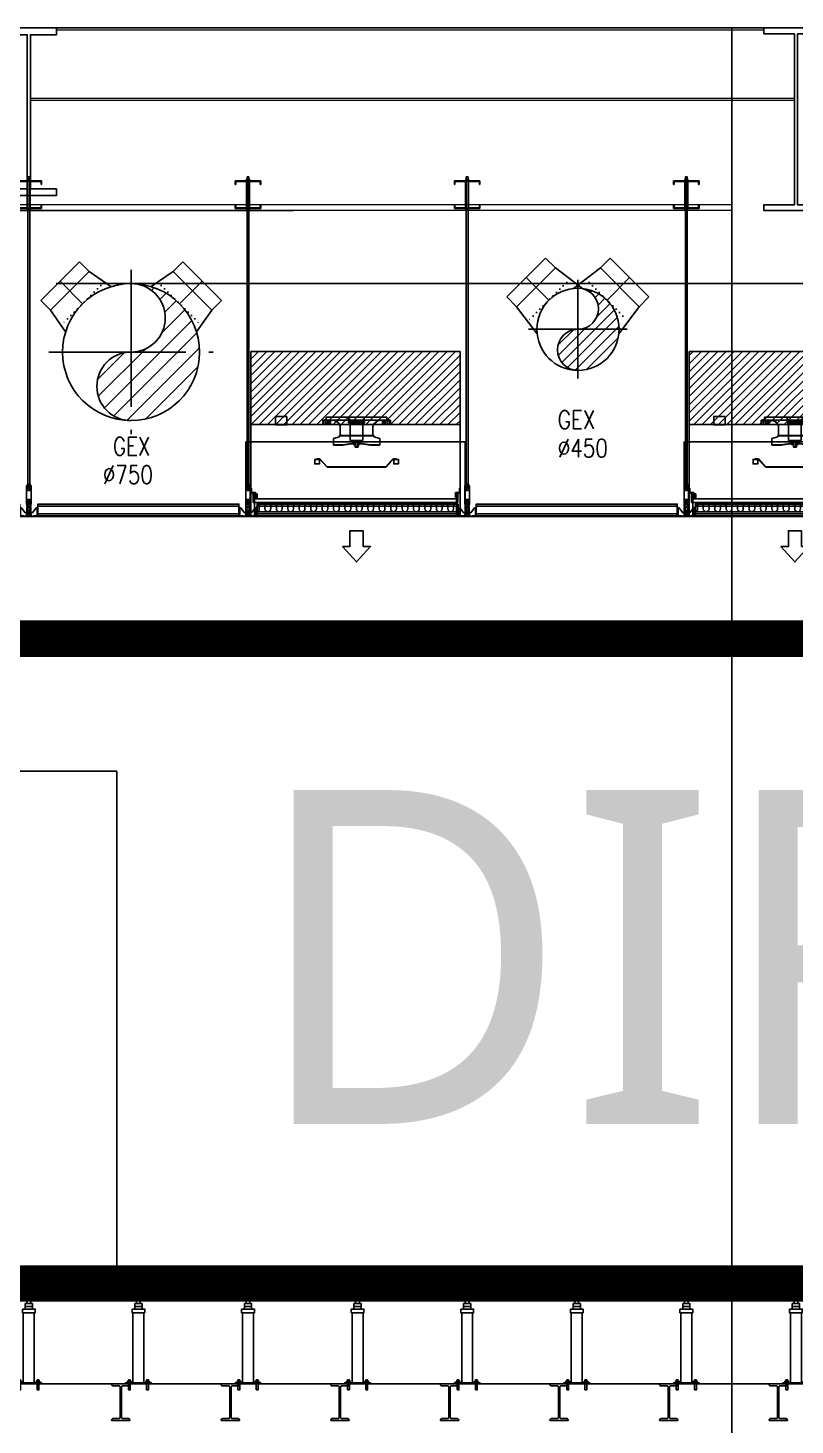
# Model space of a CAD drawing. Extents: x -3080 to 28500, y -1326 to 31609.
# Drawn here: x 20580 to 21000, y 26588 to 27353 of the extents above; entities that cross this region are included whole.
import ezdxf
from ezdxf.enums import TextEntityAlignment as Align
from ezdxf.xclip import XClip

# ---------------------------------------------------------------- set-up
doc = ezdxf.new("R2010")
doc.units = 0
doc.header["$LTSCALE"] = 100
doc.header["$XCLIPFRAME"] = 2
for name, pattern in [('188K-SM-07-F10-MECH-CR PIPE-Y2257103$0$AP6A-SM-08-FR1-001-A_AAS 210916$0$CENTER', [50.8, 31.75, -6.35, 6.35, -6.35]), ('188K-SM-07-F10-MECH-CR PIPE-Y2257103$0$AP6A-SM-08-FR1-001-A_AAS 210916$0$DOT', [0.25, 0, -0.25]), ('188K-SM-07-F10-MECH-CR PIPE-Y2257103$0$AP7P1-SM-08-FNN-300-ARCH-A(6.5)-Y2242201$0$AP6B-SM-08-FNN-300-1.5-ARCH(管橋)-Y2221203$0$14P7-Xfa-Sec-D$0$HIDDEN2', [0.1875, 0.125, -0.0625]), ('188K-SM-07-F10-MECH-CR PIPE-Y2257103$0$CENTER2', [1.125, 0.75, -0.125, 0.125, -0.125]), ('188K-SM-07-F10-MECH-CR PIPE-Y2257103$0$X-S-FAB_SL ALL$0$HIDDEN', [0.4, 0.3, -0.1]), ('188K-SM-07-F10-MECH-CR PIPE-Y2257103$0$X-S-FAB_SL ALL$0$Wipeout_Contour', [1, 0, -1])]:
    doc.linetypes.add(name, pattern=pattern)
for name, color, linetype in [('0-xref', 8, 'Continuous'), ('188K-SM-07-F10-MECH-CR PIPE-Y2257103$0$0-BG', 6, 'Continuous'), ('188K-SM-07-F10-MECH-CR PIPE-Y2257103$0$0-CF-AAS-GEX', 5, 'Continuous'), ('188K-SM-07-F10-MECH-CR PIPE-Y2257103$0$0-CF-BABY 位', 2, 'Continuous'), ('188K-SM-07-F10-MECH-CR PIPE-Y2257103$0$0-dim', 7, 'Continuous'), ('188K-SM-07-F10-MECH-CR PIPE-Y2257103$0$0-FFU', 150, 'Continuous'), ('188K-SM-07-F10-MECH-CR PIPE-Y2257103$0$0-FIRE', 1, 'Continuous'), ('188K-SM-07-F10-MECH-CR PIPE-Y2257103$0$AP2C-SM-08-FNN-340-A(N)-SMP$0$18P2-SM-08-FNN-320-A(9)-20190318-JEN$0$SM-08-FNN-300-A(9)-JEN$0$15P6-SM-08-FNN-320-A(10)-UIS-TCM$0$15P6-SM-08-FNN-320-A(10)-UIS-TCM$0$15P6-SM-08-FNN-320-A(10)-UIS-TCM$0$15P6-SM-08-FNN-320-A(10)-UIS-TCM$0$15P6-SM-08-FNN-320-A(10)-UIS-TCM$0$0-IE-SECTION', 1, 'Continuous'), ('188K-SM-07-F10-MECH-CR PIPE-Y2257103$0$AP6A-SM-08-FR1-001-A_AAS 210916$0$0-Block Center-Line', 1, '188K-SM-07-F10-MECH-CR PIPE-Y2257103$0$AP6A-SM-08-FR1-001-A_AAS 210916$0$CENTER'), ('188K-SM-07-F10-MECH-CR PIPE-Y2257103$0$AP6A-SM-08-FR1-001-A_AAS 210916$0$0-Block Support-Line', 7, '188K-SM-07-F10-MECH-CR PIPE-Y2257103$0$AP6A-SM-08-FR1-001-A_AAS 210916$0$DOT'), ('188K-SM-07-F10-MECH-CR PIPE-Y2257103$0$AP7P1-SM-08-FNN-300-ARCH-A(6.5)-Y2242201$0$AP6B-SM-07-F45-ARCH-CBracing-Y2221203$0$AP6B-SM-08-FNN-320-8-ARCH-Y2221203$0$K-0-Ceil-Hand', 2, 'Continuous'), ('188K-SM-07-F10-MECH-CR PIPE-Y2257103$0$AP7P1-SM-08-FNN-300-ARCH-A(6.5)-Y2242201$0$AP6B-SM-07-F45-ARCH-CBracing-Y2221203$0$AP6B-SM-08-FNN-320-8-ARCH-Y2221203$0$K-A-SEC-150x65x20', 3, 'Continuous'), ('188K-SM-07-F10-MECH-CR PIPE-Y2257103$0$AP7P1-SM-08-FNN-300-ARCH-A(6.5)-Y2242201$0$K-0-Ceiling Grid', 1, 'Continuous'), ('188K-SM-07-F10-MECH-CR PIPE-Y2257103$0$Block Center-Line', 1, '188K-SM-07-F10-MECH-CR PIPE-Y2257103$0$CENTER2'), ('188K-SM-07-F10-MECH-CR PIPE-Y2257103$0$Raised Floor', 1, 'Continuous'), ('188K-SM-07-F10-MECH-CR PIPE-Y2257103$0$X-S-FAB_SL ALL$0$ASP_1', 1, 'Continuous'), ('188K-SM-07-F10-MECH-CR PIPE-Y2257103$0$X-S-FAB_SL ALL$0$ASP_3', 3, 'Continuous'), ('188K-SM-07-F10-MECH-CR PIPE-Y2257103$0$X-S-FAB_SL ALL$0$ASP_8', 8, 'Continuous'), ('188K-SM-07-F10-MECH-CR PIPE-Y2257103$0$X-S-FAB_SL ALL$0$BEAM-S', 2, 'Continuous'), ('188K-SM-07-F10-MECH-CR PIPE-Y2257103$0$X-S-FAB_SL ALL$0$Hattch', 7, 'Continuous'), ('188K-SM-07-F10-MECH-CR PIPE-Y2257103$0$X-S-FAB_SL ALL$0$HID(UP)', 5, '188K-SM-07-F10-MECH-CR PIPE-Y2257103$0$X-S-FAB_SL ALL$0$HIDDEN'), ('188K-SM-07-F10-MECH-CR PIPE-Y2257103$0$X-S-FAB_SL ALL$0$S-BEAM', 7, 'Continuous'), ('188K-SM-07-F10-MECH-CR PIPE-Y2257103$0$X-S-FAB_SL ALL$0$WALL-RC', 1, 'Continuous')]:
    doc.layers.add(name, color=color, linetype=linetype)
doc.styles.add('188K-SM-07-F10-MECH-CR PIPE-Y2257103$0$AP2C-SM-08-FNN-340-A(N)-SMP$0$18P2-SM-08-FNN-320-A(9)-20190318-JEN$0$SM-08-FNN-300-A(9)-JEN$0$15P6-SM-08-FNN-320-A(10)-UIS-TCM$0$15P6-SM-08-FNN-320-A(10)-UIS-TCM$0$15P6-SM-08-FNN-320-A(10)-UIS-TCM$0$15P6-SM-08-FNN-320-A(10)-UIS-TCM$0$15P6-SM-08-FNN-320-A(10)-UIS-TCM$0$15P6-SM-08-FNN-320-A(10)-UIS-TCM$0$15P6-SM-08-FNN-320-A(10)-UIS-TCM$0$SM-08-FNN-160-0_TOOL(S)$0$ROMANS', font='romans__.ttf')
doc.styles.add('188K-SM-07-F10-MECH-CR PIPE-Y2257103$0$Standard', font='', dxfattribs={"width": 0.8})
doc.styles.add('188K-SM-07-F10-MECH-CR PIPE-Y2257103$0$T0', font='simplex.shx', dxfattribs={"width": 0.8, "bigfont": 'chineset.shx'})
doc.styles.get('188K-SM-07-F10-MECH-CR PIPE-Y2257103$0$Standard').set_extended_font_data('Microsoft JhengHei')

# ---------------------------------------------------------------- blocks, each defined once
blk = doc.blocks.new('*U1514')
for p, q in [((-150, 325), (-150, 400)), ((-150, 400), (150, 400)), ((150, 325), (150, 400)), ((-175.4, 140.9), (-150, 325)), ((-150, 325), (150, 325)), ((175.4, 140.9), (150, 325))]:
    blk.add_line(p, q)
blk.add_circle((0, 0), 225)
at = {"layer": '188K-SM-07-F10-MECH-CR PIPE-Y2257103$0$AP6A-SM-08-FR1-001-A_AAS 210916$0$0-Block Center-Line'}
blk.add_line((0, 225), (0, 400), dxfattribs=at)
at = {"layer": '188K-SM-07-F10-MECH-CR PIPE-Y2257103$0$AP6A-SM-08-FR1-001-A_AAS 210916$0$0-Block Support-Line'}
blk.add_line((-163.8, 225), (163.8, 225), dxfattribs=at)
blk = doc.blocks.new('*U1515')
h = blk.add_hatch()
h.set_pattern_fill('ANSI31', color=256, scale=1.2857, style=0)
h.paths.add_polyline_path([(0, 0, 1), (0, 22.5, 0.414214), (-22.5, 0, 0.414214), (0, -22.5, -1)])
blk.add_circle((0, 0), 22.5)
for centre, start, end in [((0, 11.25), 270, 90), ((0, -11.25), 90, 270)]:
    blk.add_arc(centre, 11.25, start, end)
at = {"layer": '188K-SM-07-F10-MECH-CR PIPE-Y2257103$0$Block Center-Line'}
for p, q in [((0, -27), (0, 27)), ((27, 0), (-27, 0))]:
    blk.add_line(p, q, dxfattribs=at)
blk = doc.blocks.new('*U1584')
for p, q in [((-150, 475), (-150, 550)), ((-150, 550), (150, 550)), ((150, 475), (150, 550)), ((-175.4, 331.5), (-150, 475)), ((-150, 475), (150, 475)), ((175.4, 331.5), (150, 475))]:
    blk.add_line(p, q)
blk.add_circle((0, 0), 375)
at = {"layer": '188K-SM-07-F10-MECH-CR PIPE-Y2257103$0$AP6A-SM-08-FR1-001-A_AAS 210916$0$0-Block Center-Line'}
blk.add_line((0, 375), (0, 550), dxfattribs=at)
at = {"layer": '188K-SM-07-F10-MECH-CR PIPE-Y2257103$0$AP6A-SM-08-FR1-001-A_AAS 210916$0$0-Block Support-Line'}
blk.add_line((-167.7, 375), (167.7, 375), dxfattribs=at)
blk = doc.blocks.new('*U1586')
h = blk.add_hatch()
h.set_pattern_fill('ANSI31', color=256, scale=2.143, style=0)
h.paths.add_polyline_path([(0, 0, 1), (0, 37.5, 0.414214), (-37.5, 0, 0.414214), (0, -37.5, -1)])
blk.add_circle((0, 0), 37.5)
for centre, start, end in [((0, 18.75), 270, 90), ((0, -18.75), 90, 270)]:
    blk.add_arc(centre, 18.75, start, end)
at = {"layer": '188K-SM-07-F10-MECH-CR PIPE-Y2257103$0$Block Center-Line'}
for p, q in [((0, -45), (0, 45)), ((45, 0), (-45, 0))]:
    blk.add_line(p, q, dxfattribs=at)
blk = doc.blocks.new('*U1585')
for p, q in [((-150, 475), (-150, 550)), ((-150, 550), (150, 550)), ((150, 475), (150, 550)), ((-175.4, 331.5), (-150, 475)), ((-150, 475), (150, 475)), ((175.4, 331.5), (150, 475))]:
    blk.add_line(p, q)
blk.add_circle((0, 0), 375)
at = {"layer": '188K-SM-07-F10-MECH-CR PIPE-Y2257103$0$AP6A-SM-08-FR1-001-A_AAS 210916$0$0-Block Center-Line'}
blk.add_line((0, 375), (0, 550), dxfattribs=at)
at = {"layer": '188K-SM-07-F10-MECH-CR PIPE-Y2257103$0$AP6A-SM-08-FR1-001-A_AAS 210916$0$0-Block Support-Line'}
blk.add_line((-167.7, 375), (167.7, 375), dxfattribs=at)
blk = doc.blocks.new('188K-SM-07-F10-MECH-CR PIPE-Y2257103$0$TOOL123')
at = {"layer": '188K-SM-07-F10-MECH-CR PIPE-Y2257103$0$0-CF-BABY 位', "const_width": 20}
blk.add_lwpolyline([(20160, -83776.14), (21840, -83776.14), (21840, -84129.23), (20160, -84129.23)], close=True, dxfattribs=at)
at = {"layer": '188K-SM-07-F10-MECH-CR PIPE-Y2257103$0$0-CF-BABY 位', "style": '188K-SM-07-F10-MECH-CR PIPE-Y2257103$0$Standard'}
blk.add_text('DIFF', height=182.805, dxfattribs=at).set_placement((20701.91, -84041.87))
blk = doc.blocks.new('188K-SM-07-F10-MECH-CR PIPE-Y2257103$0$X-S-FAB_SL ALL$0$A$C2e9ab586')
at = {"color": 254, "linetype": '188K-SM-07-F10-MECH-CR PIPE-Y2257103$0$X-S-FAB_SL ALL$0$Wipeout_Contour', "lineweight": 0, "ltscale": 177775.815446}
blk.add_wipeout([(-7511.24, 1306.4), (-7123.89, 1306.4), (-7123.89, 1307.5), (-7511.24, 1307.5)], dxfattribs=at).dxf.layer = '188K-SM-07-F10-MECH-CR PIPE-Y2257103$0$X-S-FAB_SL ALL$0$Hattch'
at = {"color": 254, "linetype": '188K-SM-07-F10-MECH-CR PIPE-Y2257103$0$X-S-FAB_SL ALL$0$Wipeout_Contour', "lineweight": 0, "ltscale": 177016.357634}
blk.add_wipeout([(-7141.39, 1210.7), (-7911.39, 1210.7), (-7911.39, 1207.5), (-7141.39, 1207.5)], dxfattribs=at).dxf.layer = '188K-SM-07-F10-MECH-CR PIPE-Y2257103$0$X-S-FAB_SL ALL$0$Hattch'
at = {"color": 254, "linetype": '188K-SM-07-F10-MECH-CR PIPE-Y2257103$0$X-S-FAB_SL ALL$0$Wipeout_Contour', "lineweight": 0, "ltscale": 531000.499556}
blk.add_wipeout([(-7911.39, 1210.7), (-7141.39, 1210.7), (-7141.39, 1267.9), (-7525.44, 1267.9), (-7525.44, 1219.4), (-7511.24, 1219.4), (-7511.24, 1215.7), (-7541.54, 1215.7), (-7541.54, 1219.4), (-7527.34, 1219.4), (-7527.34, 1267.9), (-7911.39, 1267.9)], dxfattribs=at).dxf.layer = '188K-SM-07-F10-MECH-CR PIPE-Y2257103$0$X-S-FAB_SL ALL$0$Hattch'
at = {"layer": '188K-SM-07-F10-MECH-CR PIPE-Y2257103$0$X-S-FAB_SL ALL$0$S-BEAM', "color": 8, "lineweight": 0}
for p, q in [((-7141.39, 1210.7), (-7911.39, 1210.7)), ((-7141.39, 1207.5), (-7911.39, 1207.5))]:
    blk.add_line(p, q, dxfattribs=at)
at = {"color": 254, "linetype": '188K-SM-07-F10-MECH-CR PIPE-Y2257103$0$X-S-FAB_SL ALL$0$Wipeout_Contour', "lineweight": 0, "ltscale": 355570.468208}
blk.add_wipeout([(-7525.44, 1269), (-7107.34, 1269), (-7107.34, 1304.3), (-7123.89, 1304.3), (-7123.89, 1306.4), (-7511.24, 1306.4), (-7511.24, 1303.8), (-7525.44, 1303.8)], dxfattribs=at).dxf.layer = '188K-SM-07-F10-MECH-CR PIPE-Y2257103$0$X-S-FAB_SL ALL$0$Hattch'
at = {"layer": '188K-SM-07-F10-MECH-CR PIPE-Y2257103$0$X-S-FAB_SL ALL$0$S-BEAM', "color": 8, "lineweight": 0}
blk.add_line((-7511.24, 1306.4), (-7123.89, 1306.4), dxfattribs=at)
at = {"color": 254, "linetype": '188K-SM-07-F10-MECH-CR PIPE-Y2257103$0$X-S-FAB_SL ALL$0$Wipeout_Contour', "lineweight": 0, "ltscale": 177805.615733}
blk.add_wipeout([(-7525.44, 1267.9), (-7107.34, 1267.9), (-7107.34, 1269), (-7525.44, 1269)], dxfattribs=at).dxf.layer = '188K-SM-07-F10-MECH-CR PIPE-Y2257103$0$X-S-FAB_SL ALL$0$Hattch'
at = {"layer": '188K-SM-07-F10-MECH-CR PIPE-Y2257103$0$X-S-FAB_SL ALL$0$S-BEAM', "color": 8, "lineweight": 0}
for p, q in [((-7525.44, 1269), (-7107.34, 1269)), ((-7525.44, 1267.9), (-7107.34, 1267.9))]:
    blk.add_line(p, q, dxfattribs=at)
blk = doc.blocks.new('188K-SM-07-F10-MECH-CR PIPE-Y2257103$0$X-S-FAB_SL ALL$0$steel_100x200')
at = {"color": 6}
blk.add_lwpolyline([(0, 0), (10, 0), (10, 0.3, 0.414214), (9.3, 1), (6.05, 1, -0.414214), (5.35, 1.7), (5.35, 18.3, -0.414214), (6.05, 19), (9.3, 19, 0.414214), (10, 19.7), (10, 20), (0, 20), (0, 19.7, 0.414214), (0.7, 19), (3.95, 19, -0.414214), (4.65, 18.3), (4.65, 1.7, -0.414214), (3.95, 1), (0.7, 1, 0.414214), (0, 0.3)], format="xyb", close=True, dxfattribs=at)
blk = doc.blocks.new('*U1663')
at = {"layer": '188K-SM-07-F10-MECH-CR PIPE-Y2257103$0$X-S-FAB_SL ALL$0$WALL-RC'}
blk.add_blockref('188K-SM-07-F10-MECH-CR PIPE-Y2257103$0$X-S-FAB_SL ALL$0$steel_100x200', (-5, -10), dxfattribs=at)
blk = doc.blocks.new('*U1664')
at = {"layer": '188K-SM-07-F10-MECH-CR PIPE-Y2257103$0$X-S-FAB_SL ALL$0$WALL-RC', "color": 0, "linetype": 'ByBlock', "lineweight": -2, "transparency": 16777216}
for p in [(18780, 0), (18840, 0), (18900, 0), (18960, 0), (19020, 0), (19080, 0), (19140, 0)]:
    blk.add_blockref('*U1663', p, dxfattribs=at)
blk = doc.blocks.new('188K-SM-07-F10-MECH-CR PIPE-Y2257103$0$X-S-FAB_SL ALL')
at = {"layer": '188K-SM-07-F10-MECH-CR PIPE-Y2257103$0$X-S-FAB_SL ALL$0$ASP_1'}
blk.add_blockref('188K-SM-07-F10-MECH-CR PIPE-Y2257103$0$X-S-FAB_SL ALL$0$A$C2e9ab586', (23632.864, -73288.977), dxfattribs=at)
at = {"color": 6}
blk.add_line((-2628.521, -72723.977), (19076.479, -72723.977), dxfattribs=at)
at = {"layer": '188K-SM-07-F10-MECH-CR PIPE-Y2257103$0$X-S-FAB_SL ALL$0$ASP_1'}
blk.add_line((-2728.521, -71981.477), (19076.479, -71981.477), dxfattribs=at)
at = {"layer": '188K-SM-07-F10-MECH-CR PIPE-Y2257103$0$X-S-FAB_SL ALL$0$ASP_3', "linetype": '188K-SM-07-F10-MECH-CR PIPE-Y2257103$0$X-S-FAB_SL ALL$0$HIDDEN'}
for p, q in [((-2628.521, -72668.977), (19076.479, -72668.977)), ((-2628.521, -72674.477), (19076.479, -72674.477))]:
    blk.add_line(p, q, dxfattribs=at)
at = {"layer": '188K-SM-07-F10-MECH-CR PIPE-Y2257103$0$X-S-FAB_SL ALL$0$ASP_8'}
blk.add_line((16491.479, -72848.977), (16491.479, -71981.477), dxfattribs=at)
at = {"layer": '188K-SM-07-F10-MECH-CR PIPE-Y2257103$0$X-S-FAB_SL ALL$0$BEAM-S'}
for points in [[(16091.329, -71985.177), (16091.329, -71981.477), (16121.629, -71981.477), (16121.629, -71985.177), (16107.329, -71985.177), (16107.329, -72069.577), (16121.629, -72069.577), (16121.629, -72073.277), (16091.329, -72073.277), (16091.329, -72069.577), (16105.629, -72069.577), (16105.629, -71985.177)], [(16527.329, -71984.677), (16543.979, -71984.677), (16543.979, -71981.477), (16508.979, -71981.477), (16508.979, -71984.677), (16525.629, -71984.677), (16525.629, -72078.277), (16508.979, -72078.277), (16508.979, -72081.477), (16543.979, -72081.477), (16543.979, -72078.277), (16527.329, -72078.277)]]:
    blk.add_lwpolyline(points, close=True, dxfattribs=at)
at = {"layer": '188K-SM-07-F10-MECH-CR PIPE-Y2257103$0$X-S-FAB_SL ALL$0$HID(UP)', "linetype": '188K-SM-07-F10-MECH-CR PIPE-Y2257103$0$X-S-FAB_SL ALL$0$HIDDEN'}
blk.add_line((-2628.521, -72248.977), (19076.479, -72248.977), dxfattribs=at)
at = {"layer": '188K-SM-07-F10-MECH-CR PIPE-Y2257103$0$X-S-FAB_SL ALL$0$WALL-RC'}
blk.add_blockref('*U1664', (-2623.171, -72733.977), dxfattribs=at)
blk = doc.blocks.new('188K-SM-07-F10-MECH-CR PIPE-Y2257103$0$AP6A-SM-08-FNN-320-A(5)-ARCH-L201201$0$HFFU-22')
at = {"layer": '188K-SM-07-F10-MECH-CR PIPE-Y2257103$0$0-FFU', "color": 8}
for p, q in [((439.6, 541.8), (439.6, 526)), ((605.8, 541.8), (439.6, 541.8)), ((563.6, 528), (563.6, 541.8)), ((605.8, 541.8), (772.1, 541.8)), ((648.1, 528), (648.1, 541.8)), ((772.1, 541.8), (772.1, 526)), ((416.8, 500.8), (416.8, 502.8)), ((416.8, 502.8), (420.8, 502.8)), ((420.8, 502.8), (420.8, 524.8)), ((605.8, 524.8), (420.8, 524.8)), ((422.8, 500.8), (422.8, 522.8)), ((444.8, 522.8), (422.8, 522.8)), ((439.6, 526), (430.6, 526)), ((430.6, 526), (430.6, 524.8)), ((433.8, 500.8), (433.8, 524.8)), ((444.8, 500.8), (444.8, 522.8)), ((446.8, 502.8), (446.8, 524.8)), ((450.8, 502.8), (446.8, 502.8)), ((450.8, 500.8), (450.8, 502.8)), ((454.8, 500.8), (454.8, 524.8)), ((463.8, 500.8), (463.8, 524.8)), ((515.8, 492.2), (515.8, 438.8)), ((605.8, 517), (562.6, 517)), ((562.6, 517), (562.6, 510)), ((562.6, 510), (605.8, 510)), ((572.6, 528), (563.6, 528)), ((572.6, 524.8), (572.6, 528)), ((605.8, 524.8), (790.8, 524.8)), ((605.8, 517), (649.1, 517)), ((649.1, 510), (605.8, 510)), ((639.1, 528), (648.1, 528)), ((639.1, 524.8), (639.1, 528)), ((649.1, 517), (649.1, 510)), ((695.8, 492.2), (695.8, 438.8)), ((747.8, 500.8), (747.8, 524.8)), ((756.8, 500.8), (756.8, 524.8)), ((760.8, 500.8), (760.8, 502.8)), ((760.8, 502.8), (764.8, 502.8)), ((764.8, 502.8), (764.8, 524.8)), ((766.8, 500.8), (766.8, 522.8)), ((766.8, 522.8), (788.8, 522.8)), ((772.1, 526), (781.1, 526)), ((777.8, 500.8), (777.8, 524.8)), ((781.1, 526), (781.1, 524.8)), ((788.8, 500.8), (788.8, 522.8)), ((790.8, 502.8), (790.8, 524.8)), ((794.8, 502.8), (790.8, 502.8)), ((794.8, 500.8), (794.8, 502.8)), ((511.8, 432.8), (478.8, 423.8)), ((511.8, 440.8), (511.8, 432.8)), ((605.8, 440.8), (511.8, 440.8)), ((605.8, 438.8), (515.8, 438.8)), ((605.8, 440.8), (699.8, 440.8)), ((605.8, 438.8), (695.8, 438.8)), ((699.8, 440.8), (699.8, 432.8)), ((699.8, 432.8), (732.8, 423.8))]:
    blk.add_line(p, q, dxfattribs=at)
at = {"layer": '188K-SM-07-F10-MECH-CR PIPE-Y2257103$0$0-FFU'}
for p, q in [((570.8, 500.8), (570.8, 413.8)), ((640.8, 500.8), (640.8, 413.8)), ((478.8, 423.8), (478.8, 386.8)), ((529.8, 388.8), (478.8, 388.8)), ((529.8, 386.8), (478.8, 386.8)), ((577.8, 396.8), (529.8, 388.8)), ((578.2, 394.8), (530.2, 386.8)), ((605.8, 413.8), (570.8, 413.8)), ((600.8, 396.8), (577.8, 396.8)), ((600.8, 394.8), (577.8, 394.8)), ((587.6, 394.8), (587.6, 391)), ((587.6, 391), (597.6, 391)), ((593.8, 413.8), (593.8, 404.8)), ((605.8, 404.8), (593.8, 404.8)), ((597.6, 391), (597.6, 376)), ((600.8, 404.8), (600.8, 378)), ((605.8, 413.8), (640.8, 413.8)), ((605.8, 404.8), (617.8, 404.8)), ((610.8, 404.8), (610.8, 378)), ((610.8, 396.8), (633.8, 396.8)), ((610.8, 394.8), (633.8, 394.8)), ((624.1, 391), (614.1, 391)), ((614.1, 391), (614.1, 376)), ((617.8, 413.8), (617.8, 404.8)), ((624.1, 394.8), (624.1, 391)), ((633.5, 394.8), (681.5, 386.8)), ((633.8, 396.8), (681.8, 388.8)), ((681.8, 388.8), (732.8, 388.8)), ((681.8, 386.8), (732.8, 386.8)), ((732.8, 423.8), (732.8, 386.8)), ((405.6, 312.7), (386.6, 312.7)), ((404.7, 310.7), (386.6, 310.7)), ((443.1, 268.3), (404.7, 310.7)), ((444.6, 269.7), (405.6, 312.7)), ((597.6, 378), (605.8, 378)), ((597.6, 376), (605.8, 376)), ((614.1, 378), (605.8, 378)), ((614.1, 376), (605.8, 376)), ((767.1, 269.7), (806.1, 312.7)), ((768.5, 268.3), (806.9, 310.7)), ((806.1, 312.7), (825.1, 312.7)), ((806.9, 310.7), (825.1, 310.7)), ((605.8, 269.7), (444.6, 269.7)), ((605.8, 267.7), (444.6, 267.7)), ((605.8, 269.7), (767.1, 269.7)), ((605.8, 267.7), (767.1, 267.7)), ((27.5, 151.7), (27.5, 124.3)), ((31.4, 151.7), (27.5, 151.7)), ((27.5, 124.3), (48.8, 124.3)), ((31.4, 128.2), (31.4, 151.7)), ((31.4, 128.2), (52.8, 128.2)), ((39.1, 120.4), (43, 120.4)), ((39.1, 120.4), (39.1, 100.8)), ((39.1, 73.4), (39.1, 100.8)), ((43, 120.4), (43, 100.8)), ((43, 116.5), (48.8, 116.5)), ((43, 100.8), (58.6, 100.8)), ((43, 73.4), (43, 96.9)), ((43, 96.9), (62.5, 96.9)), ((47.1, 93), (1152.9, 93)), ((47.1, 93), (47.1, 0)), ((48.8, 124.3), (48.8, 100.8)), ((52.8, 128.2), (52.8, 100.8)), ((52.8, 116.5), (58.6, 116.5)), ((58.6, 120.4), (58.6, 100.8)), ((58.6, 120.4), (62.5, 120.4)), ((62.5, 120.4), (62.5, 96.9)), ((1168.6, 128.2), (1147.2, 128.2)), ((1147.2, 128.2), (1147.2, 100.8)), ((1147.2, 116.5), (1156.4, 116.5)), ((1172.5, 124.3), (1151.2, 124.3)), ((1151.2, 124.3), (1151.2, 100.8)), ((1157, 116.5), (1151.2, 116.5)), ((1156.4, 120.4), (1152.5, 120.4)), ((1152.5, 120.4), (1152.5, 96.9)), ((1157, 96.9), (1152.5, 96.9)), ((1152.9, 0), (1152.9, 93)), ((1156.4, 120.4), (1156.4, 100.8)), ((1157, 100.8), (1156.4, 100.8)), ((1160.9, 120.4), (1157, 120.4)), ((1157, 120.4), (1157, 100.8)), ((1157, 73.4), (1157, 96.9)), ((1160.9, 120.4), (1160.9, 100.8)), ((1160.9, 73.4), (1160.9, 100.8)), ((1168.6, 151.7), (1172.5, 151.7)), ((1168.6, 128.2), (1168.6, 151.7)), ((1172.5, 151.7), (1172.5, 124.3)), ((39.1, 73.4), (43, 73.4)), ((47.1, 73), (1152.9, 73)), ((47.1, 22.3), (1152.9, 22.3)), ((73, 57.4), (73, 38.4)), ((104.3, 57.4), (104.3, 38.4)), ((135.6, 57.4), (135.6, 38.4)), ((166.9, 57.4), (166.9, 38.4)), ((198.2, 57.4), (198.2, 38.4)), ((229.5, 57.4), (229.5, 38.4)), ((260.7, 57.4), (260.7, 38.4)), ((292, 57.4), (292, 38.4)), ((323.3, 57.4), (323.3, 38.4)), ((354.6, 57.4), (354.6, 38.4)), ((385.9, 57.4), (385.9, 38.4)), ((417.2, 57.4), (417.2, 38.4)), ((448.5, 57.4), (448.5, 38.4)), ((479.8, 57.4), (479.8, 38.4)), ((511.1, 57.4), (511.1, 38.4)), ((542.4, 57.4), (542.4, 38.4)), ((573.7, 57.4), (573.7, 38.4)), ((604.9, 57.4), (604.9, 38.4)), ((636.2, 57.4), (636.2, 38.4)), ((667.5, 57.4), (667.5, 38.4)), ((698.8, 57.4), (698.8, 38.4)), ((730.1, 57.4), (730.1, 38.4)), ((761.4, 57.4), (761.4, 38.4)), ((792.7, 57.4), (792.7, 38.4)), ((824, 57.4), (824, 38.4)), ((855.3, 57.4), (855.3, 38.4)), ((886.6, 57.4), (886.6, 38.4)), ((917.9, 57.4), (917.9, 38.4)), ((949.1, 57.4), (949.1, 38.4)), ((980.4, 57.4), (980.4, 38.4)), ((1011.7, 57.4), (1011.7, 38.4)), ((1043, 57.4), (1043, 38.4)), ((1074.3, 57.4), (1074.3, 38.4)), ((1105.6, 57.4), (1105.6, 38.4)), ((1136.9, 57.4), (1136.9, 38.4)), ((1160.9, 73.4), (1157, 73.4))]:
    blk.add_line(p, q, dxfattribs=at)
at = {"layer": '188K-SM-07-F10-MECH-CR PIPE-Y2257103$0$0-FFU', "color": 8}
blk.add_lwpolyline([(224.4, 544.8), (224.4, 499.8), (161.6, 499.8), (161.6, 544.8)], close=True, dxfattribs=at)
at = {"layer": '188K-SM-07-F10-MECH-CR PIPE-Y2257103$0$0-FFU'}
for points in [[(27.5, 500), (1172.5, 500), (1172.5, 0), (27.5, 0)], [(402.6, 309.7), (402.6, 284.7), (376.6, 284.7), (376.6, 309.7)], [(809.1, 309.7), (809.1, 284.7), (835.1, 284.7), (835.1, 309.7)]]:
    blk.add_lwpolyline(points, close=True, dxfattribs=at)
at = {"layer": '188K-SM-07-F10-MECH-CR PIPE-Y2257103$0$0-FFU', "flags": 128}
blk.add_lwpolyline([(641.8, -167.5), (641.8, -80.6), (569.9, -80.6), (569.9, -167.5), (529.2, -167.5), (605.8, -252), (682.5, -167.5)], close=True, dxfattribs=at)
at = {"layer": '188K-SM-07-F10-MECH-CR PIPE-Y2257103$0$0-FFU', "color": 8}
for centre, start, end in [((471.5, 479.2), 16.43455, 99.54285), ((471.5, 478.2), 16.43455, 99.54285), ((740.2, 479.2), 80.45715, 163.56545), ((740.2, 478.2), 80.45715, 163.56545)]:
    blk.add_arc(centre, 46.2, start, end, dxfattribs=at)
at = {"layer": '188K-SM-07-F10-MECH-CR PIPE-Y2257103$0$0-FFU'}
for centre, start, end in [((57.4, 38.4), 228.85015, 0), ((88.6, 57.4), 0, 180), ((119.9, 38.4), 180, 0), ((151.2, 57.4), 0, 180), ((182.5, 38.4), 180, 0), ((213.8, 57.4), 0, 180), ((245.1, 38.4), 180, 0), ((276.4, 57.4), 0, 180), ((307.7, 38.4), 180, 0), ((339, 57.4), 0, 180), ((370.3, 38.4), 180, 0), ((401.6, 57.4), 0, 180), ((432.8, 38.4), 180, 0), ((464.1, 57.4), 0, 180), ((495.4, 38.4), 180, 0), ((526.7, 57.4), 0, 180), ((558, 38.4), 180, 0), ((589.3, 57.4), 0, 180), ((620.6, 38.4), 180, 0), ((651.9, 57.4), 0, 180), ((683.2, 38.4), 180, 0), ((714.5, 57.4), 0, 180), ((745.8, 38.4), 180, 0), ((777, 57.4), 0, 180), ((808.3, 38.4), 180, 0), ((839.6, 57.4), 0, 180), ((870.9, 38.4), 180, 0), ((902.2, 57.4), 0, 180), ((933.5, 38.4), 180, 0), ((964.8, 57.4), 0, 180), ((996.1, 38.4), 180, 0), ((1027.4, 57.4), 0, 180), ((1058.7, 38.4), 180, 0), ((1090, 57.4), 0, 180), ((1121.2, 38.4), 180, 0), ((1152.5, 57.4), 88.50258, 180)]:
    blk.add_arc(centre, 15.6, start, end, dxfattribs=at)
at = {"layer": 'DefPoints'}
blk.add_lwpolyline([(0, 0), (1200, 0), (1200, 405), (0, 405)], close=True, dxfattribs=at)
blk = doc.blocks.new('188K-SM-07-F10-MECH-CR PIPE-Y2257103$0$A$C5898b841')
h = blk.add_hatch()
h.set_pattern_fill('ANSI31', color=256)
h.paths.add_polyline_path([(-58.39, 50), (56.11, 50), (56.11, 90), (-58.39, 90)])
blk.add_lwpolyline([(-58.39, 50), (56.11, 50), (56.11, 90), (-58.39, 90)], close=True)
at = {"layer": '188K-SM-07-F10-MECH-CR PIPE-Y2257103$0$0-FFU', "xscale": 0.1, "yscale": 0.1, "zscale": 0.1}
blk.add_blockref('188K-SM-07-F10-MECH-CR PIPE-Y2257103$0$AP6A-SM-08-FNN-320-A(5)-ARCH-L201201$0$HFFU-22', (-61.14, 0), dxfattribs=at)
blk = doc.blocks.new('188K-SM-07-F10-MECH-CR PIPE-Y2257103$0$AP7P1-SM-08-FNN-300-ARCH-A(6.5)-Y2242201$0$Ceil-4T')
for p, q in [((0.45, 5.1), (0, 5.1)), ((0, 5.1), (0, 0)), ((2.2, 0.33), (0, 0.33)), ((0, 0.25), (2.2, 0.25)), ((2.2, 0), (0, 0)), ((0.45, 4.8), (0.45, 5.1)), ((0.45, 4.8), (0.45, 0.33)), ((0.45, 4.8), (1.05, 4.8)), ((0.6, 0.33), (2.2, 0.33)), ((1.05, 4.8), (3, 2.05)), ((3, 2.05), (3.95, 2.05)), ((3.95, 1.55), (3.75, 0.88)), ((3.75, 0.88), (3.95, 0.88)), ((3.75, 0.88), (3.75, 0.25)), ((3.95, 4.8), (3.95, 0.3)), ((3.95, 0.88), (3.95, 1.55)), ((3.95, 0.88), (3.95, 0.45)), ((4.3, 5.1), (4.25, 5.1)), ((5.75, 5.1), (5.7, 5.1)), ((6.05, 4.8), (6.05, 0.3)), ((7, 2.05), (6.05, 2.05)), ((6.05, 1.55), (6.25, 0.88)), ((6.05, 0.88), (6.05, 1.55)), ((6.25, 0.88), (6.05, 0.88)), ((6.05, 0.88), (6.05, 0.45)), ((6.25, 0.88), (6.25, 0.25)), ((8.95, 4.8), (7, 2.05)), ((7.8, 0.33), (10, 0.33)), ((10, 0.25), (7.8, 0.25)), ((10, 0), (7.8, 0)), ((9.55, 4.8), (8.95, 4.8)), ((9.55, 5.1), (10, 5.1)), ((9.55, 4.8), (9.55, 5.1)), ((9.55, 4.8), (9.55, 0.28)), ((10, 5.1), (10, 0))]:
    blk.add_line(p, q)
for points in [[(5.58, 0.1), (5.54, 0.1, -0.414214), (5.5, 0.14), (5.5, 0.58, -0.414214), (5.52, 0.6), (5.82, 0.6, 0.414214), (5.84, 0.62), (5.84, 1.2, 0.414214), (5.74, 1.3), (4.26, 1.3, 0.414214), (4.16, 1.2), (4.16, 0.62, 0.414214), (4.18, 0.6), (4.48, 0.6, -0.414214), (4.5, 0.58), (4.5, 0.14, -0.414214), (4.46, 0.1), (4.42, 0.1, 0.414214), (4.4, 0.08), (4.4, 0.04, -0.414214), (4.36, 0), (2.24, 0, -0.414214), (2.2, 0.04), (2.2, 0.25), (2.2, 0.28, -0.414214), (2.25, 0.33), (2.27, 0.33, -0.414214), (2.32, 0.28), (2.32, 0.27, 0.414214), (2.34, 0.25), (3.87, 0.25, 0.414214), (3.97, 0.35), (3.97, 1.48, -0.414214), (3.99, 1.5), (4.2, 1.5, 0.414214), (4.3, 1.6), (4.3, 5.4, 0.414214), (4.2, 5.5), (3.96, 5.5, -0.414214), (3.94, 5.52), (3.94, 6.76, -0.414214), (3.98, 6.8), (4.46, 6.8, -0.414214), (4.5, 6.76), (4.5, 6.42, -0.414214), (4.48, 6.4), (4.18, 6.4, 0.414214), (4.16, 6.38), (4.16, 5.8, 0.414214), (4.26, 5.7), (5.74, 5.7, 0.414214), (5.84, 5.8), (5.84, 6.38, 0.414214), (5.82, 6.4), (5.52, 6.4, -0.414214), (5.5, 6.42), (5.5, 6.76, -0.414214), (5.54, 6.8), (6.02, 6.8, -0.414214), (6.06, 6.76), (6.06, 5.52, -0.414214), (6.04, 5.5), (5.8, 5.5, 0.414214), (5.7, 5.4), (5.7, 1.6, 0.414214), (5.8, 1.5), (6.01, 1.5, -0.414214), (6.03, 1.48), (6.03, 0.35, 0.414214), (6.13, 0.25), (7.66, 0.25, 0.414214), (7.68, 0.27), (7.68, 0.28, -0.414214), (7.73, 0.33), (7.75, 0.33, -0.414214), (7.8, 0.28), (7.8, 0.25), (7.8, 0.04, -0.414214), (7.76, 0), (5.64, 0, -0.414214), (5.6, 0.04), (5.6, 0.08, 0.414214)], [(4.52, 5.5, 0.414214), (4.42, 5.4), (4.42, 5.2, 0.414214), (4.52, 5.1), (5.48, 5.1, 0.414214), (5.58, 5.2), (5.58, 5.4, 0.414214), (5.48, 5.5)], [(5.58, 3.24, -0.684718), (5.41, 3.17, 0.441058), (4.59, 3.17, -0.684718), (4.42, 3.24), (4.42, 4.38), (4.42, 4.8, -0.414214), (4.52, 4.9), (5.48, 4.9, -0.414214), (5.58, 4.8), (5.58, 4.38)], [(5, 1.5), (5.48, 1.5, 0.414214), (5.58, 1.6), (5.58, 2.36, 0.684718), (5.41, 2.43, -0.441058), (4.59, 2.43, 0.684718), (4.42, 2.36), (4.42, 1.6, 0.414214), (4.52, 1.5)]]:
    blk.add_lwpolyline(points, format="xyb", close=True)
blk.add_circle((5, 2.8), 0.375)
for centre, radius, start, end in [((3.75, 0.45), 0.2, 270, 0), ((4.25, 4.8), 0.3, 90, 180), ((5.75, 4.8), 0.3, 0, 90), ((6.25, 0.45), 0.2, 180, 270)]:
    blk.add_arc(centre, radius, start, end)
for p in [(2.2, 0), (2.2, 0), (2.2, 0), (2.2, 0), (2.2, 0), (2.2, 0), (2.2, 0), (2.2, 0), (2.2, 0), (2.2, 0), (2.2, 0), (2.2, 0), (2.2, 0), (2.2, 0), (2.2, 0), (2.2, 0), (2.2, 0), (3.95, 0.35), (3.97, 0.41), (4.16, 0.64), (4.54, 5.1), (4.56, 4.9), (4.58, 5.1), (5.84, 0.65), (5.85, 0.67), (6.03, 0.41), (6.05, 0.35), (7.8, 0)]:
    blk.add_point(p)
blk = doc.blocks.new('188K-SM-07-F10-MECH-CR PIPE-Y2257103$0$AP7P1-SM-08-FNN-300-ARCH-A(6.5)-Y2242201$0$AP6B-SM-07-F45-ARCH-CBracing-Y2221203$0$AP6B-SM-08-FNN-320-8-ARCH-Y2221203$0$Cap-3')
for p, q in [((-8, 2.8), (-11, 2)), ((-11, 2), (-11, 0)), ((-11, 2), (11, 2)), ((-11, 0), (11, 0)), ((-8, 9.2), (-8, 2.8)), ((0, 10), (-6, 10)), ((-4, 9.2), (-4, 2.8)), ((6, 10), (0, 10)), ((4, 2.8), (4, 9.2)), ((8, 9.2), (8, 2.8)), ((8, 2.8), (11, 2)), ((11, 2), (11, 0))]:
    blk.add_line(p, q)
for centre, radius, start, end in [((-6, 7.1), 2.9, 46.39718, 133.60282), ((-6, 4.9), 2.9, 226.39718, 313.60282), ((0, -0.4), 10.4, 67.38014, 112.61986), ((0, 12.4), 10.4, 247.38014, 292.61986), ((6, 7.1), 2.9, 46.39718, 133.60282), ((6, 4.9), 2.9, 226.39718, 313.60282)]:
    blk.add_arc(centre, radius, start, end)
blk = doc.blocks.new('188K-SM-07-F10-MECH-CR PIPE-Y2257103$0$AP7P1-SM-08-FNN-300-ARCH-A(6.5)-Y2242201$0$AP6B-SM-07-F45-ARCH-CBracing-Y2221203$0$AP6B-SM-08-FNN-320-8-ARCH-Y2221203$0$Sec-2LC150x65')
for p, q in [((2, 7), (0, 7)), ((0, 7, 0), (0, 0.5, 0)), ((15, 0.5), (0, 0.5)), ((2, 6.68), (0.32, 6.68)), ((0.32, 6.68, 0), (0.32, 0.82, 0)), ((14.68, 0.82), (0.32, 0.82)), ((15, 7), (13, 7)), ((14.68, 6.68), (13, 6.68)), ((14.68, 6.68, 0), (14.68, 0.82, 0)), ((15, 7, 0), (15, 0.5, 0)), ((15, -0.5), (0, -0.5)), ((0, -7, 0), (0, -0.5, 0)), ((2, -7), (0, -7)), ((14.68, -0.82), (0.32, -0.82)), ((0.32, -6.68, 0), (0.32, -0.82, 0)), ((2, -6.68), (0.32, -6.68)), ((14.68, -6.68), (13, -6.68)), ((15, -7), (13, -7)), ((14.68, -6.68, 0), (14.68, -0.82, 0)), ((15, -7, 0), (15, -0.5, 0))]:
    blk.add_line(p, q)
at = {"elevation": 0}
for points in [[(0, 7), (0, 0.5)], [(2, 6.68), (2, 7)], [(13, 6.68), (13, 7)], [(0, -7), (0, -0.5)], [(2, -6.68), (2, -7)], [(13, -6.68), (13, -7)]]:
    blk.add_lwpolyline(points, dxfattribs=at)
blk = doc.blocks.new('188K-SM-07-F10-MECH-CR PIPE-Y2257103$0$AP7P1-SM-08-FNN-300-ARCH-A(6.5)-Y2242201$0$cg-1')
blk.add_lwpolyline([(0, 68), (0, 0), (1100, 0), (1100, 2.8), (0, 2.8), (0, 15.2), (1100, 15.2), (1100, 55.7), (0, 55.7), (0, 68), (1100, 68), (1100, 0)])
blk = doc.blocks.new('188K-SM-07-F10-MECH-CR PIPE-Y2257103$0$A$C101bd692')
at = {"layer": '188K-SM-07-F10-MECH-CR PIPE-Y2257103$0$AP7P1-SM-08-FNN-300-ARCH-A(6.5)-Y2242201$0$AP6B-SM-07-F45-ARCH-CBracing-Y2221203$0$AP6B-SM-08-FNN-320-8-ARCH-Y2221203$0$K-0-Ceil-Hand', "elevation": 0}
blk.add_lwpolyline([(60.48, 187.2), (59.53, 187.2), (59.53, 188.4), (60.48, 188.4)], close=True, dxfattribs=at)
at = {"layer": '188K-SM-07-F10-MECH-CR PIPE-Y2257103$0$AP7P1-SM-08-FNN-300-ARCH-A(6.5)-Y2242201$0$AP6B-SM-07-F45-ARCH-CBracing-Y2221203$0$AP6B-SM-08-FNN-320-8-ARCH-Y2221203$0$K-0-Ceil-Hand'}
for points in [[(60.48, 171.2), (60.47, 20.3), (59.52, 20.3), (59.52, 171.2)], [(58.75, 19), (61.25, 19)], [(59.52, 16.8), (59.52, 18), (60.48, 18), (60.48, 16.8), (59.52, 16.8)], [(59.52, 18), (60.48, 18)], [(60.48, 16.8), (59.52, 16.8)], [(61.25, 9.6), (58.75, 9.6)]]:
    blk.add_lwpolyline(points, dxfattribs=at)
for points in [[(58.75, 19.3), (61.25, 19.3), (61.25, 9.3), (58.75, 9.3)], [(60.48, 10.6), (59.52, 10.6), (59.52, 11.8), (60.48, 11.8)]]:
    blk.add_lwpolyline(points, close=True, dxfattribs=at)
at = {"layer": '188K-SM-07-F10-MECH-CR PIPE-Y2257103$0$AP7P1-SM-08-FNN-300-ARCH-A(6.5)-Y2242201$0$AP6B-SM-07-F45-ARCH-CBracing-Y2221203$0$AP6B-SM-08-FNN-320-8-ARCH-Y2221203$0$K-0-Ceil-Hand', "xscale": 0.09999999999854492, "yscale": 0.09999999999854492, "zscale": 0.09999999999854492}
for p in [(60, 186.2), (60, 19.3), (60, 19.3), (60, 9.63), (60, 9.6)]:
    blk.add_blockref('188K-SM-07-F10-MECH-CR PIPE-Y2257103$0$AP7P1-SM-08-FNN-300-ARCH-A(6.5)-Y2242201$0$AP6B-SM-07-F45-ARCH-CBracing-Y2221203$0$AP6B-SM-08-FNN-320-8-ARCH-Y2221203$0$Cap-3', p, dxfattribs=at)
at = {"layer": '188K-SM-07-F10-MECH-CR PIPE-Y2257103$0$AP7P1-SM-08-FNN-300-ARCH-A(6.5)-Y2242201$0$AP6B-SM-07-F45-ARCH-CBracing-Y2221203$0$AP6B-SM-08-FNN-320-8-ARCH-Y2221203$0$K-0-Ceil-Hand', "yscale": 0.09999999999854484, "rotation": 180}
for p, xscale, zscale in [((60, 171.2), -0.09999999999854484, 0.1), ((60, 19), 0.09999999999854484, 0.09999999999854484), ((60, 19), 0.09999999999854484, 0.09999999999854484)]:
    blk.add_blockref('188K-SM-07-F10-MECH-CR PIPE-Y2257103$0$AP7P1-SM-08-FNN-300-ARCH-A(6.5)-Y2242201$0$AP6B-SM-07-F45-ARCH-CBracing-Y2221203$0$AP6B-SM-08-FNN-320-8-ARCH-Y2221203$0$Cap-3', p, dxfattribs=dict(at, xscale=xscale, zscale=zscale))
at = {"layer": '188K-SM-07-F10-MECH-CR PIPE-Y2257103$0$AP7P1-SM-08-FNN-300-ARCH-A(6.5)-Y2242201$0$AP6B-SM-07-F45-ARCH-CBracing-Y2221203$0$AP6B-SM-08-FNN-320-8-ARCH-Y2221203$0$K-A-SEC-150x65x20', "rotation": 270}
blk.add_blockref('188K-SM-07-F10-MECH-CR PIPE-Y2257103$0$AP7P1-SM-08-FNN-300-ARCH-A(6.5)-Y2242201$0$AP6B-SM-07-F45-ARCH-CBracing-Y2221203$0$AP6B-SM-08-FNN-320-8-ARCH-Y2221203$0$Sec-2LC150x65', (60, 186.2), dxfattribs=at)
at = {"layer": '188K-SM-07-F10-MECH-CR PIPE-Y2257103$0$AP7P1-SM-08-FNN-300-ARCH-A(6.5)-Y2242201$0$K-0-Ceiling Grid', "xscale": -0.09999999999854481, "yscale": 0.09999999999854481, "zscale": 0.09999999999854481}
blk.add_blockref('188K-SM-07-F10-MECH-CR PIPE-Y2257103$0$AP7P1-SM-08-FNN-300-ARCH-A(6.5)-Y2242201$0$cg-1', (55, 2.5), dxfattribs=at)
at = {"layer": '188K-SM-07-F10-MECH-CR PIPE-Y2257103$0$AP7P1-SM-08-FNN-300-ARCH-A(6.5)-Y2242201$0$K-0-Ceiling Grid', "xscale": -1}
blk.add_blockref('188K-SM-07-F10-MECH-CR PIPE-Y2257103$0$AP7P1-SM-08-FNN-300-ARCH-A(6.5)-Y2242201$0$Ceil-4T', (65, 2.5), dxfattribs=at)
blk = doc.blocks.new('188K-SM-07-F10-MECH-CR PIPE-Y2257103$0$A$Cf749f455')
at = {"layer": '188K-SM-07-F10-MECH-CR PIPE-Y2257103$0$Raised Floor'}
for points in [[(-4.5, 40), (4.5, 40), (4.5, 39.5), (-4.5, 39.5)], [(-4.5, 39), (4.5, 39), (4.5, 39.5), (-4.5, 39.5)], [(1.05, 39), (-1.05, 39), (-1.05, 34), (1.05, 34)], [(60, 45), (0, 45), (0, 40), (60, 40)], [(4.5, 37.5), (55.5, 37.5), (58, 40), (2, 40)], [(3.5, 31), (-3.5, 31), (-3.5, 29), (3.5, 29)], [(2, 34), (-2, 34), (-2, 32.5), (2, 32.5)], [(2, 32.5), (-2, 32.5), (-2, 31), (2, 31)], [(3, 29), (-3, 29), (-3, -9.3), (3, -9.3)], [(-7, -10), (7, -10), (7, -9.3), (-7, -9.3)], [(-4, -8.5), (-6, -8.5), (-6, -9.3), (-4, -9.3)], [(-4.5, -7.8), (-5.5, -7.8), (-5.5, -9.3), (-4.5, -9.3)], [(-4.5, -13.3), (-5.5, -13.3), (-5.5, -10), (-4.5, -10)], [(6, -8.5), (4, -8.5), (4, -9.3), (6, -9.3)], [(5.5, -7.8), (4.5, -7.8), (4.5, -9.3), (5.5, -9.3)], [(5.5, -13.3), (4.5, -13.3), (4.5, -10), (5.5, -10)]]:
    blk.add_lwpolyline(points, close=True, dxfattribs=at)
blk = doc.blocks.new('188K-SM-07-F10-MECH-CR PIPE-Y2257103$0$A$C31c50ed8')
at = {"layer": '188K-SM-07-F10-MECH-CR PIPE-Y2257103$0$AP2C-SM-08-FNN-340-A(N)-SMP$0$18P2-SM-08-FNN-320-A(9)-20190318-JEN$0$SM-08-FNN-300-A(9)-JEN$0$15P6-SM-08-FNN-320-A(10)-UIS-TCM$0$15P6-SM-08-FNN-320-A(10)-UIS-TCM$0$15P6-SM-08-FNN-320-A(10)-UIS-TCM$0$15P6-SM-08-FNN-320-A(10)-UIS-TCM$0$15P6-SM-08-FNN-320-A(10)-UIS-TCM$0$0-IE-SECTION', "linetype": 'Continuous'}
for color in [2, 256]:
    blk.add_hatch(color=color, dxfattribs=at).paths.add_polyline_path([(0, 0), (23.92, 13.81), (23.92, -13.81)])
at = {"layer": '188K-SM-07-F10-MECH-CR PIPE-Y2257103$0$AP2C-SM-08-FNN-340-A(N)-SMP$0$18P2-SM-08-FNN-320-A(9)-20190318-JEN$0$SM-08-FNN-300-A(9)-JEN$0$15P6-SM-08-FNN-320-A(10)-UIS-TCM$0$15P6-SM-08-FNN-320-A(10)-UIS-TCM$0$15P6-SM-08-FNN-320-A(10)-UIS-TCM$0$15P6-SM-08-FNN-320-A(10)-UIS-TCM$0$15P6-SM-08-FNN-320-A(10)-UIS-TCM$0$0-IE-SECTION', "color": 2}
blk.add_lwpolyline([(0, 0), (23.92, -13.81), (23.92, 13.81)], close=True, dxfattribs=at)
at = {"layer": '188K-SM-07-F10-MECH-CR PIPE-Y2257103$0$AP2C-SM-08-FNN-340-A(N)-SMP$0$18P2-SM-08-FNN-320-A(9)-20190318-JEN$0$SM-08-FNN-300-A(9)-JEN$0$15P6-SM-08-FNN-320-A(10)-UIS-TCM$0$15P6-SM-08-FNN-320-A(10)-UIS-TCM$0$15P6-SM-08-FNN-320-A(10)-UIS-TCM$0$15P6-SM-08-FNN-320-A(10)-UIS-TCM$0$15P6-SM-08-FNN-320-A(10)-UIS-TCM$0$0-IE-SECTION'}
blk.add_lwpolyline([(0, 0), (23.92, -13.81), (23.92, 13.81)], close=True, dxfattribs=at)
blk = doc.blocks.new('*U1633')
at = {"layer": '188K-SM-07-F10-MECH-CR PIPE-Y2257103$0$AP2C-SM-08-FNN-340-A(N)-SMP$0$18P2-SM-08-FNN-320-A(9)-20190318-JEN$0$SM-08-FNN-300-A(9)-JEN$0$15P6-SM-08-FNN-320-A(10)-UIS-TCM$0$15P6-SM-08-FNN-320-A(10)-UIS-TCM$0$15P6-SM-08-FNN-320-A(10)-UIS-TCM$0$15P6-SM-08-FNN-320-A(10)-UIS-TCM$0$15P6-SM-08-FNN-320-A(10)-UIS-TCM$0$0-IE-SECTION'}
for points in [[(22989.13, -72305.88), (22989.13, -72373.98), (23034.13, -72373.98), (23034.13, -72305.88), (23026.63, -72305.88), (23026.63, -72275.88), (22996.63, -72275.88), (22996.63, -72305.88)], [(23033.43, -72388.48), (23391.65, -72388.48), (23391.65, -72668.98), (23033.43, -72668.98)]]:
    blk.add_lwpolyline(points, close=True, dxfattribs=at)
at = {"layer": '188K-SM-07-F10-MECH-CR PIPE-Y2257103$0$AP2C-SM-08-FNN-340-A(N)-SMP$0$18P2-SM-08-FNN-320-A(9)-20190318-JEN$0$SM-08-FNN-300-A(9)-JEN$0$15P6-SM-08-FNN-320-A(10)-UIS-TCM$0$15P6-SM-08-FNN-320-A(10)-UIS-TCM$0$15P6-SM-08-FNN-320-A(10)-UIS-TCM$0$15P6-SM-08-FNN-320-A(10)-UIS-TCM$0$15P6-SM-08-FNN-320-A(10)-UIS-TCM$0$0-IE-SECTION', "color": 1}
blk.add_lwpolyline([(22980.07, -72558.98), (23033.43, -72558.98), (23033.43, -72668.98), (22980.07, -72668.98)], close=True, dxfattribs=at)
at = {"xscale": -1}
blk.add_blockref('188K-SM-07-F10-MECH-CR PIPE-Y2257103$0$A$C31c50ed8', (23033.43, -72435.97), dxfattribs=at)
at = {"layer": '188K-SM-07-F10-MECH-CR PIPE-Y2257103$0$AP2C-SM-08-FNN-340-A(N)-SMP$0$18P2-SM-08-FNN-320-A(9)-20190318-JEN$0$SM-08-FNN-300-A(9)-JEN$0$15P6-SM-08-FNN-320-A(10)-UIS-TCM$0$15P6-SM-08-FNN-320-A(10)-UIS-TCM$0$15P6-SM-08-FNN-320-A(10)-UIS-TCM$0$15P6-SM-08-FNN-320-A(10)-UIS-TCM$0$15P6-SM-08-FNN-320-A(10)-UIS-TCM$0$0-IE-SECTION', "style": '188K-SM-07-F10-MECH-CR PIPE-Y2257103$0$AP2C-SM-08-FNN-340-A(N)-SMP$0$18P2-SM-08-FNN-320-A(9)-20190318-JEN$0$SM-08-FNN-300-A(9)-JEN$0$15P6-SM-08-FNN-320-A(10)-UIS-TCM$0$15P6-SM-08-FNN-320-A(10)-UIS-TCM$0$15P6-SM-08-FNN-320-A(10)-UIS-TCM$0$15P6-SM-08-FNN-320-A(10)-UIS-TCM$0$15P6-SM-08-FNN-320-A(10)-UIS-TCM$0$15P6-SM-08-FNN-320-A(10)-UIS-TCM$0$15P6-SM-08-FNN-320-A(10)-UIS-TCM$0$SM-08-FNN-160-0_TOOL(S)$0$ROMANS', "width": 0.7}
blk.add_text('AMHS', height=10, dxfattribs=at).set_placement((23011.81, -72367.17, 434.91), align=Align.CENTER)
blk = doc.blocks.new('188K-SM-07-F10-MECH-CR PIPE-Y2257103')
at = {"layer": '188K-SM-07-F10-MECH-CR PIPE-Y2257103$0$0-FIRE', "linetype": '188K-SM-07-F10-MECH-CR PIPE-Y2257103$0$AP7P1-SM-08-FNN-300-ARCH-A(6.5)-Y2242201$0$AP6B-SM-08-FNN-300-1.5-ARCH(管橋)-Y2221203$0$14P7-Xfa-Sec-D$0$HIDDEN2', "ltscale": 50}
blk.add_lwpolyline([(23537.5, 27253.286), (1845, 27253.286), (1845, 27213.286), (23537.5, 27213.286)], close=True, dxfattribs=at)
blk.add_blockref('188K-SM-07-F10-MECH-CR PIPE-Y2257103$0$TOOL123', (0, 110795.018))
at = {"layer": '188K-SM-07-F10-MECH-CR PIPE-Y2257103$0$0-CF-AAS-GEX', "zscale": 0.1}
for name, p, xscale, yscale, rotation in [('*U1585', (20635.993, 27175.786), -0.1000000000000003, 0.1000000000000003, 44.99999999999984), ('*U1584', (20635.993, 27175.786), 0.1, 0.1, 315), ('*U1514', (20880.655, 27188.286), -0.1000000000000003, 0.1000000000000003, 44.99999999999984), ('*U1514', (20880.655, 27188.286), 0.1, 0.1, 315)]:
    blk.add_blockref(name, p, dxfattribs=dict(at, xscale=xscale, yscale=yscale, rotation=rotation))
at = {"layer": '188K-SM-07-F10-MECH-CR PIPE-Y2257103$0$0-CF-AAS-GEX', "rotation": 180}
for name, p in [('*U1586', (20635.993, 27175.786)), ('*U1515', (20880.655, 27188.286))]:
    blk.add_blockref(name, p, dxfattribs=at)
at = {"layer": '188K-SM-07-F10-MECH-CR PIPE-Y2257103$0$0-CF-AAS-GEX', "style": '188K-SM-07-F10-MECH-CR PIPE-Y2257103$0$T0', "width": 0.8}
for s, p in [('GEX', (20869.596, 27138.728)), ('GEX', (20626.045, 27124.187)), ('%%C450', (20869.596, 27123.206)), ('%%C750', (20620.511, 27108.665))]:
    blk.add_text(s, height=10, dxfattribs=at).set_placement(p, align=Align.MIDDLE_LEFT)
ref = blk.add_blockref('188K-SM-07-F10-MECH-CR PIPE-Y2257103$0$X-S-FAB_SL ALL', (4473.521, 99334.763))
XClip(ref).set_block_clipping_path([(-7553.4648570136, -75341.9369645483), (24026.2025623869, -67725.7696244382)])
for p in [(20520, 27083.286), (20640, 27083.286), (20760, 27083.286), (20880, 27083.286), (21000, 27083.286)]:
    blk.add_blockref('188K-SM-07-F10-MECH-CR PIPE-Y2257103$0$A$C101bd692', p)
at = {"xscale": -1}
for p in [(20580, 26620.786), (20640, 26620.786), (20700, 26620.786), (20760, 26620.786), (20820, 26620.786), (20880, 26620.786), (20940, 26620.786), (21000, 26620.786)]:
    blk.add_blockref('188K-SM-07-F10-MECH-CR PIPE-Y2257103$0$A$Cf749f455', p, dxfattribs=at)
at = {"layer": '188K-SM-07-F10-MECH-CR PIPE-Y2257103$0$0-BG'}
blk.add_blockref('*U1633', (-2763.483, 99334.763), dxfattribs=at)
at = {"layer": '188K-SM-07-F10-MECH-CR PIPE-Y2257103$0$0-dim'}
for p in [(20760, 27086.07), (21000, 27086.07)]:
    blk.add_blockref('188K-SM-07-F10-MECH-CR PIPE-Y2257103$0$A$C5898b841', p, dxfattribs=at)

msp = doc.modelspace()

# ---------------------------------------------------------------- block references
at = {"layer": '0-xref'}
msp.add_blockref('188K-SM-07-F10-MECH-CR PIPE-Y2257103', (0, 0), dxfattribs=at)

doc.saveas('drawing.dxf')
